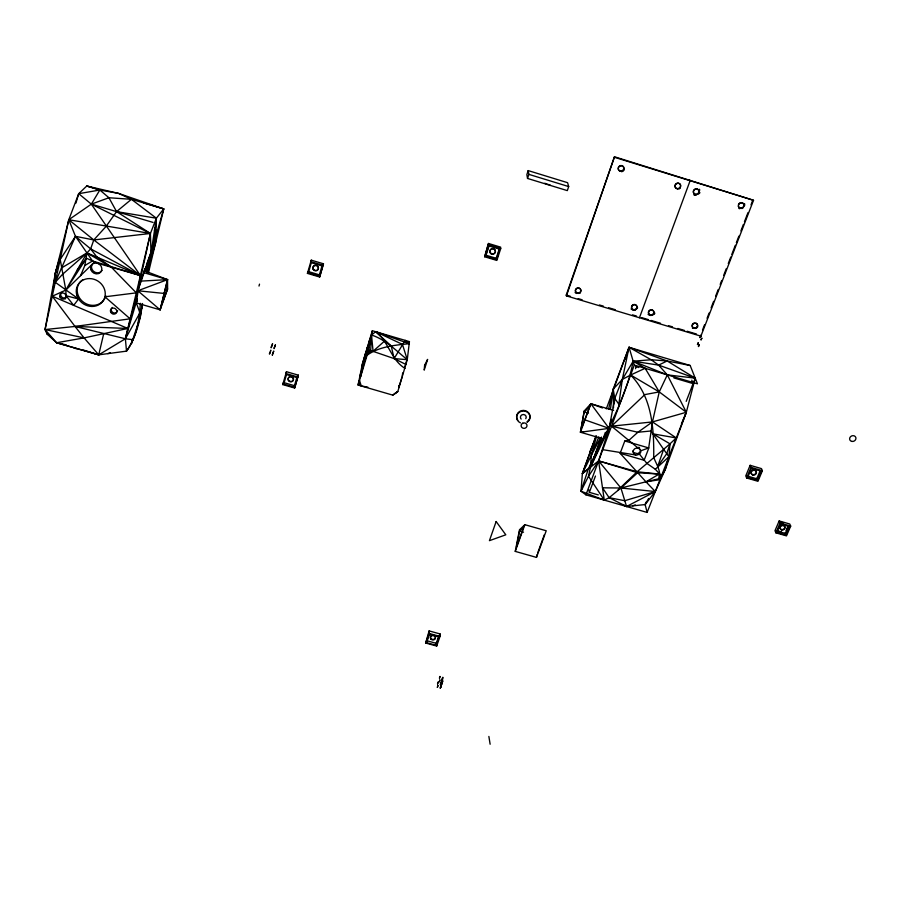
<?xml version="1.0" encoding="UTF-8"?>
<svg xmlns="http://www.w3.org/2000/svg" width="901" height="901" viewBox="0 0 901 901"><rect width="100%" height="100%" fill="white"/><g stroke="black" fill="none" stroke-linecap="round" stroke-linejoin="round"><path stroke-width="1.35" d="M151.942 249.577L163.745 208.897L131.422 199.312L108.931 197.747L91.339 204.144L68.791 219.731L55.389 273.059L55.265 282.295L78.556 298.986L73.691 305.36L66.077 295.753L65.818 290.088L60.209 259.42L75.47 236.321L68.791 219.731L78.702 193.681L86.755 186.011L118.605 193.411L163.745 208.897L148.305 273.341M75.932 203.097L78.702 193.681L91.339 204.144L140.41 275.548L136.321 302.905L160.153 309.843L167.609 288.973L167.552 279.625L143.541 272.586L145.658 271.257L151.098 255.839L150.411 233.483L156.369 218.211L163.745 208.897L143.833 202.973M440.6 687.474L442.695 680.784L442.673 681.426L442.2 682.755L442.796 677.282L440.364 684.76L440.645 683.251M440.015 636.444L440.116 633.955L429.113 630.914L425.666 643.032L436.681 646.062L440.015 636.444L428.977 633.403L429.113 630.914M426.725 640.149L426.578 642.661L436.152 645.296L436.264 642.773M436.681 646.062L436.782 643.551M57.979 264.173L55.389 273.059L45.05 329.552L47.021 334.023L56.605 342.74L98.727 354.848L126.5 351.142C136.794 337.638 139.137 319.742 140.387 303.31M367.124 355.174C379.265 346.581 394.796 345.173 409.189 343.698L375.672 331.714L371.505 335.003L370.671 351.075L367.124 355.174L368.61 349.825L394.109 358.587L406.036 364.511M98.705 189.559L86.755 186.011L99.842 190.01L108.931 197.747L116.567 211.611L150.411 233.483L125.385 338.765L126.5 351.142C135.86 337.447 140.173 320.812 142.324 304.527M608.524 409.358L613.198 389.142L629.056 347.313L667.145 360.963L695.212 378.15L686.325 412.275L647.121 512.421L585.932 494.84L581.01 491.225L582.361 473.566L595.944 435.949M660.287 478.78L659.926 474.286L655.32 469.263L668.925 456.717L669.995 443.833L676.279 437.942L652.448 421.927L611.531 426.184L638.28 448.191M590.437 465.997L591.473 455.039L596.462 436.467L590.02 451.39L591.473 455.039L582.361 473.566L588.33 468.914C604.875 433.786 625.913 399.751 633.166 361.211L651.153 359.736L667.145 360.963L690.177 365.502L697.464 383.815L634.315 365.096L629.056 347.313L690.177 365.502M80.606 275.616L84.84 265.491L86.969 252.922L90.663 248.879L93.783 239.948L106.025 226.489L116.567 211.611L131.422 199.312L156.369 218.211L155.614 242.819L146.705 272.89M92.037 264.444L65.818 290.088L52.258 296.215L127.829 328.46L84.097 337.898L45.05 329.552L75.02 326.455L125.385 338.765L137.819 290.764L150.411 233.483L68.791 219.731L45.05 329.552L56.605 342.74L98.727 354.848L125.385 338.765L139.937 312.838L142.121 307.331L142.504 303.502M614.245 403.716L614.775 398.377L613.198 389.142L622.309 379.434L633.166 361.211L658.642 365.119L695.212 378.15L692.497 386.067M54.251 283.308L54.544 280.752M54.826 278.184L55.389 273.059L59.916 257.573M375.672 331.714L391.203 345.894L394.109 358.587L407.263 359.69L409.437 341.625L372.35 330.735L362.427 363.621L358.091 385.065L392.791 395.134L397.814 391.496L407.263 359.69L402.454 344.385L375.672 331.714C388.894 341.603 390.73 359.769 405.045 368.396M144.982 268.735L143.541 272.586L151.098 255.839L151.436 253.215M151.762 250.591L152.1 247.966M402.229 376.427L402.668 372.913M398.974 385.448L398.659 387.824L401.835 377.688M392.791 395.134L397.228 391.901M142.031 304.38L140.342 316.882L131.512 343.439L132.154 340.724M53.305 288.297L53.677 285.527M54.06 282.756L55.389 273.059M610.405 409.381L613.198 389.142L613.525 407.736M148.181 271.877L150.591 256.064M154.476 230.6L154.893 227.84M155.524 223.718L156.369 218.211L116.567 211.611M143.158 273.803L137.819 290.764L160.153 309.843L167.552 279.625L145.658 271.257L147.527 263.148M640.769 450.804L648.697 447.932L652.448 421.927L659.25 391.901L645.161 368.306L630.621 375.007L659.25 391.901L686.325 412.275L652.448 421.927L637.897 432.255L628.797 440.398L624.81 440.972L620.147 453.304L645.972 481.821L659.149 478.679L659.194 474.072L637.626 472.743L620.924 488.004L609.132 497.679L604.289 500.111L581.01 491.225L588.499 476.28L598.591 460.895L609.099 428.369L614.775 398.377L622.309 379.434L630.621 375.007C652.155 396.8 654.025 428.527 653.709 457.426C656.277 464.128 661.357 471.234 659.149 478.679L659.937 479.67L645.972 481.821L620.924 488.004L602.499 487.813L609.132 497.679L626.555 506.508L645.139 504.56L655.286 491.552L665.31 469.41L686.325 412.275L667.303 374.872L658.642 365.119L651.153 359.736L629.056 347.313L606.294 408.885M605.404 432.345L603.006 438.81L580.447 432.232L584.287 410.901L590.853 403.738L613.57 410.394M584.287 410.901L580.447 432.232L583.251 432.345M536.478 557.392L546.22 530.768L524.844 524.686L519.483 529.799L515.248 551.389L536.478 557.392L536.985 554.689M358.091 385.065L368.363 351.052L372.35 330.735M519.573 531.083L516.453 546.963L523.504 527.355L519.573 531.083L523.526 532.209M361.864 369.703L360.456 376.719L365.288 358.361L359.859 376.359M65.356 298.895L66.269 294.785M406.88 359.6L407.308 357.1L406.892 357.765M83.658 350.129L98.727 354.848L103.649 333.978M151.098 255.839L153.722 244.768L156.369 218.211L151.199 252.043L137.819 290.764L164.173 293.433M137.256 298.952L125.385 338.765L133.314 339.745M160.153 309.843L167.552 279.625L164.793 279.715M623.03 504.729L626.555 506.508L655.286 491.552L645.972 481.821L659.194 474.072L637.108 471.764L598.591 460.895L604.289 500.111L588.499 476.28L590.403 467.292L609.099 428.369L611.328 419.382M269.658 353.215C268.87 356.244 270.514 350.241 269.692 353.327M270.446 351.232C269.906 353.429 271.269 348.248 270.593 350.917M259.004 286.056L259.522 284.13M406.002 362.957L406.486 361.177M667.517 461.413L665.31 469.41L661.83 475.469M273.408 351.942C272.71 354.622 274.219 349.07 273.521 351.773M275.132 345.714C274.445 348.383 275.931 342.842 275.244 345.522M307.432 273.386L311.273 260.164L323.47 263.79L319.652 277.001L307.432 273.386L307.984 271.865M319.562 274.535L319.044 276.066L308.424 272.913L311.284 262.72L321.939 265.885L322.434 264.376M282.756 384.592L286.484 371.719L298.366 375.154L294.638 388.027L282.756 384.592L283.376 382.745M294.638 385.29L294.053 387.137L283.714 384.153L286.574 374.309M319.044 276.066L322.333 264.703M271.404 346.93C270.593 349.993 272.248 343.945 271.438 347.031M319.652 277.001L323.47 263.79M294.053 387.137L297.24 376.1L296.789 377.53L286.428 374.534M361.977 365.84L365.569 353.203M274.343 347.786C273.544 350.804 275.188 344.801 274.377 347.887M294.638 388.027L298.366 375.154M145.658 271.257L149.341 258.587M440.51 687.767L440.769 686.382L440.217 688.33L442.391 682.406M404.909 366.651L405.461 364.826M408.705 343.968L409.437 341.625M625.26 359.229L629.056 347.313L622.309 379.434L618.841 404.211L614.775 398.377M488.477 243.473L484.682 256.774L496.845 260.423L500.719 248.597L500.629 247.144L488.477 243.473L484.682 256.774M486.078 253.857L488.59 246.142M485.695 256.301L489.052 245.996L499.65 249.183L496.271 259.477L485.695 256.301L485.662 254.825M499.571 248.045L496.214 258.305L485.662 255.141M496.755 258.936L498.05 255.006M528.177 170.593L526.86 174.625L527.524 178.443L567.315 190.618L568.689 186.575L567.596 182.689L528.177 170.593L528.864 174.366L527.524 178.443M581.01 491.225L588.33 468.914M603.006 438.81L590.403 467.292L601.249 438.246M442.594 677.71L440.612 686.551L442.312 681.73M669.995 443.833L666.706 453.755L657.707 466.358L663.62 449.34L669.995 443.833L652.932 433.854L650.916 430.982L637.897 432.255L611.531 426.184L644.846 394.604L659.25 391.901L667.303 374.872L695.212 378.15M283.714 384.153L284.333 382.317M286.484 371.719L285.876 373.521L297.803 376.978M425.666 643.032L428.977 633.403M429.146 633.516L426.691 640.69L436.242 643.314L438.719 636.162M426.578 642.661L429.462 634.281L439.057 636.928L436.152 645.296M154.713 233.764L156.008 230.059M439.283 636.354L440.116 633.955M566.267 295.044L614.482 156.763L753.529 200.292L700.888 336.141L566.425 295.877L566.267 295.044L570.243 296.226M566.425 295.877L614.482 156.763M161.538 305.225L167.609 288.973M515.248 551.389L524.844 524.686M308.424 272.913L308.852 271.719L319.45 274.861M311.273 260.164L310.721 261.662L322.975 265.299M368.948 342.008L371.505 335.003C385.741 339.677 395.978 350.512 407.263 359.69M581.674 427.693L590.853 403.738L602.476 407.939M537.683 552.966L544.35 534.721M137.279 300.303L136.321 302.905L139.937 312.838M639.451 317.738L690.121 180.684L689.727 180.031M596.237 436.061L582.361 473.566L598.591 460.895L637.626 472.743M592.734 460.783L601.474 437.075M146.412 264.883L153.722 244.768L153.62 242.335M585.932 494.84L634.315 365.096M598.309 494.908L589.367 492.34L595.46 476.032M635.565 368.7L636.061 366.02M702.51 330.025L704.537 324.81M707.06 318.29L709.087 313.075M711.103 307.849L713.626 301.328M715.653 296.114L718.176 289.593M720.192 284.378L721.712 280.47M723.728 275.244L726.251 268.723M728.278 263.509L730.801 256.988M731.815 254.386L735.351 245.252M736.354 242.639L738.888 236.118M740.904 230.904L743.426 224.383M744.44 221.781L747.976 212.647M751.006 204.82L752.526 200.912M686.202 401.362L693.117 383.623L691.788 380.188M598.805 436.895L591.473 455.039L600.381 437.999M592.903 461.087L597.048 451.052M750.139 465.31L745.758 475.874L746.636 477.98L757.966 481.292L762.392 470.705L761.469 468.621L750.139 465.31L751.029 467.382L746.636 477.98M647.121 512.421L645.139 504.56L646.208 501.992M760.129 470.739L756.772 478.78L746.94 475.908M757.493 480.436L761.334 471.234L751.457 468.351L747.627 477.564L757.493 480.436L756.581 478.318M681.46 423.785L686.325 412.275M131.422 199.312L118.605 193.411L99.842 190.01L91.339 204.144L150.411 233.483L93.783 239.948L75.47 236.321L55.265 282.295L62.484 274.354L86.969 252.922L140.41 275.548L93.783 239.948L68.791 219.731M779.162 520.936L774.984 530.689L775.885 532.829L786.483 535.881L790.706 526.116L789.749 523.999L779.162 520.936L780.086 523.053L775.885 532.829M776.82 532.435L780.469 523.943L789.704 526.612L786.044 535.093L776.82 532.435L776.11 530.757M786.145 530.531L788.229 525.688M788.443 526.15L785.3 533.415L777.428 531.139M394.109 358.587L405.18 340.375L409.189 343.698M52.258 296.215L75.02 326.455L130.127 318.808L104.91 296.801L136.299 292.859L111.364 267.225L86.969 252.922L65.818 290.088L86.462 258.204L97.398 263.227L140.41 275.548L90.663 248.879L75.47 236.321L92.51 260.975L140.41 275.548M645.139 504.56L648.619 498.501M77.283 269.94L86.462 258.204M589.322 406.756L584.501 412.005L588.454 413.165M617.602 490.426L637.108 471.764L663.62 449.34L652.932 433.854L676.279 437.942M368.363 351.052L373.07 351.289L384.423 341.175M394.492 393.872L397.814 391.496L396.879 392.149M655.32 469.263L646.839 463.362L639.473 454.183L636.669 455.118L602.769 449.678M61.336 268.048L86.969 252.922M84.84 265.491L92.51 260.975M658.642 365.119L667.145 360.963M632.716 505.866L635.273 504.864M137.819 290.764L167.552 279.625L140.849 281.123M107.816 353.631L110.316 352.741M98.727 354.848L84.097 337.898L56.605 342.74L66.122 344.892M78.702 193.681L99.842 190.01M609.099 428.369L580.447 432.232L590.853 403.738L609.099 428.369L584.963 419.877M127.829 328.46L75.02 326.455L84.097 337.898M598.591 460.895L620.924 488.004L655.286 491.552L624.731 500.719L609.132 497.679M361.267 385.988L359.51 380.368L358.463 383.218L361.267 385.988L367.833 387.126M66.077 295.753L78.556 298.986M779.545 521.825L783.498 522.963M780.086 523.053L790.706 526.116M284.198 382.711L294.503 385.684M778.543 531.061L781.167 531.815M624.81 440.972L648.855 447.977L644.114 460.276L620.147 453.304M751.029 467.382L762.392 470.705M91.339 204.144L153.035 222.412M636.286 366.775L638.741 367.507M673.88 377.924L693.117 383.623M578.194 298.614L582.17 299.808M599.402 304.966L603.377 306.149M608.671 307.737L615.304 309.719M632.536 314.877L636.511 316.071M641.827 317.659L648.495 319.664M651.153 320.463L660.489 323.256M668.497 325.655L672.495 326.849M677.822 328.448L684.49 330.442M687.159 331.241L696.496 334.046M488.533 244.914L500.719 248.597M528.864 174.366L568.689 186.575M614.741 157.371L753.529 200.292M667.303 374.872L633.166 361.211L645.161 368.306M73.826 347.583L76.236 348.755M47.021 334.023L49.465 335.273M109.899 266.077L96.587 256.594L90.663 248.879M668.925 456.717L663.62 449.34M700.494 335.24L700.888 336.141M785.098 532.953L786.044 535.093M626.555 506.508L620.924 488.004M588.95 489.896L589.367 492.34M488.871 736.444L490.133 744.237M371.505 335.003L373.07 351.289M141.896 304.617L142.121 307.331M496.192 257.99L496.271 259.477M166.978 283.027L167.023 289.874M659.926 474.286L659.937 479.67M639.473 454.183A3.874 3.525 -12.6 0 0 635.329 448.439L634.484 448.98A3.874 3.525 -12.6 0 0 635.689 454.96M640.397 449.408A3.863 3.525 -12.7 0 1 637.311 453.631L633.685 452.572A3.863 3.525 -12.7 0 1 632.829 450.95M638.798 447.189A3.863 3.525 -12.7 0 1 639.541 447.774M102.095 270.311A5.789 5.271 35 0 1 93.321 271.1A5.789 5.271 35 0 1 94.031 262.585M116.409 312.489A3.255 2.962 31.6 0 1 111.938 311.69A3.255 2.962 31.6 0 1 112.388 307.455M117.569 310.541A3.255 2.962 31.6 0 1 116.984 311.96M65.953 297.443A3.289 2.962 33.9 0 1 61.459 296.711A3.289 2.962 33.9 0 1 61.775 292.442M105.755 295.708A14.889 13.481 33.5 0 1 83.872 302.466A14.889 13.481 33.5 0 1 82.779 279.704M679.377 183.489A2.872 2.726 -36.1 0 1 679.737 187.69A2.872 2.726 -36.1 0 1 675.435 187.532A2.872 2.726 -36.1 0 1 676.561 183.376M677.259 183.128A2.872 2.726 -36.1 0 1 678.723 183.185M633.054 304.752A2.759 2.59 -20.7 0 1 636.962 306.926A2.759 2.59 -20.7 0 1 633.088 309.471A2.759 2.59 -20.7 0 1 632.446 305.146M580.503 292.656A3.852 3.66 -17 0 1 579.67 293.208M576.741 293.467A3.852 3.66 -17 0 1 575.097 292.453M637.604 307.714A3.852 3.627 -20.8 0 1 637.12 308.559M635.577 309.798A3.852 3.627 -20.8 0 1 632.648 309.967M631.781 309.539A3.852 3.627 -20.8 0 1 631.06 308.908M680.041 188.253A4.021 3.807 -36.2 0 1 679.163 188.838M624.1 169.996A4.009 3.852 -37.1 0 1 621.566 171.731M434.778 635.768A2.5 2.185 2.8 0 1 434.665 638.854A2.5 2.185 2.8 0 1 431.14 638.719A2.5 2.185 2.8 0 1 431.241 635.633M431.77 635.295A2.5 2.185 2.8 0 1 433.674 635.149M292.746 377.249A2.68 2.489 17.9 0 1 291.789 381.348A2.68 2.489 17.9 0 1 288.207 378.634A2.68 2.489 17.9 0 1 292.194 376.832M316.442 265.288A2.771 2.635 24.2 0 1 317.963 269.433A2.771 2.635 24.2 0 1 313.469 269.275A2.771 2.635 24.2 0 1 315.023 265.243M751.952 470.48A2.669 2.376 -18 0 1 756.164 471.516A2.669 2.376 -18 0 1 753.09 474.636A2.669 2.376 -18 0 1 751.479 470.964M653.202 310.575A2.759 2.579 -21.5 0 1 651.84 314.821A2.759 2.579 -21.5 0 1 648.427 312.016A2.759 2.579 -21.5 0 1 652.684 310.135M695.775 323.031A2.759 2.557 -23.3 0 1 696.901 327.063A2.759 2.557 -23.3 0 1 692.452 326.905A2.759 2.557 -23.3 0 1 694.378 322.975M693.297 191.44A2.872 2.714 -35.9 0 1 697.532 189.086A2.872 2.714 -35.9 0 1 697.701 193.726A2.872 2.714 -35.9 0 1 693.32 192.161M738.437 204.55A2.883 2.68 -35.5 0 1 742.908 203.164A2.883 2.68 -35.5 0 1 742.424 207.669A2.883 2.68 -35.5 0 1 738.279 205.98M699.446 189.266A4.021 3.784 -36 0 1 699.75 190.212M699.559 192.217A4.021 3.784 -36 0 1 698.376 193.918M696.518 194.853A4.021 3.784 -36 0 1 694.491 194.774M744.541 203.637A4.032 3.75 -35.5 0 1 744.575 205.619M742.773 208.097A4.032 3.75 -35.5 0 1 741.827 208.548M739.789 208.717A4.032 3.75 -35.5 0 1 738.831 208.413M697.689 326.872A3.852 3.57 -23.3 0 1 695.212 328.471M693.252 328.392A3.852 3.57 -23.3 0 1 692.373 327.998M654.554 312.748A3.852 3.604 -21.6 0 1 654.137 313.627M653.484 314.381A3.852 3.604 -21.6 0 1 652.662 314.956M651.727 315.316A3.852 3.604 -21.6 0 1 649.756 315.305M648.855 314.945A3.852 3.604 -21.6 0 1 648.089 314.359M699.818 192.645A4.032 3.795 -35.9 0 1 699.334 193.569M694.739 195.202A4.032 3.795 -35.9 0 1 693.826 194.785M654.757 313.3A3.852 3.615 -21.5 0 1 654.329 314.179M781.37 525.373A2.5 2.196 -17.1 0 1 784.827 527.243A2.5 2.196 -17.1 0 1 781.246 529.394A2.5 2.196 -17.1 0 1 780.818 525.711M549.948 184.75A3.401 0.676 18.3 0 1 544.812 183.207M520.451 422.873A6.712 6.228 -4.9 0 1 517.884 413.649A6.712 6.228 -4.9 0 1 528.132 412.782A6.712 6.228 -4.9 0 1 527.13 422.31M517.771 420.238A6.701 6.228 -4.9 0 1 519.494 411.543A6.701 6.228 -4.9 0 1 528.819 413.041A6.701 6.228 -4.9 0 1 527.085 421.736M525.756 418.661A2.894 2.692 -4.9 0 0 522.017 414.832L521.397 415.237A2.894 2.692 -4.9 0 0 521.183 419.044M698.286 342.695L697.487 344.554L698.286 342.695M700.032 337.605L700.832 335.938L700.032 337.605M437.379 687.35L437.942 685.605L437.379 687.35M439.328 681.753L439.868 680.007L439.328 681.753M368.757 347.459L365.502 358.711L368.757 347.459M698.478 346.513L699.176 344.869L698.478 346.513M701.057 339.823L701.823 338.213L701.057 339.823M424.619 365.243L424.191 370.12L427.615 359.386L424.619 365.243M438.1 682.181L437.548 683.994L438.1 682.181M439.474 678.138L440.015 676.493L439.474 678.138M272.327 355.073L272.902 353.124L272.327 355.073M271.989 345.669L272.541 343.777L271.989 345.669M367.248 347.865L362.45 365.581L369.939 340.713L367.248 347.865M496.147 521.533L489.423 540.668L505.799 534.811L496.147 521.533M522.715 423.222L522.084 423.628A2.94 2.726 -4.8 0 0 523.886 428.358L524.652 428.302A2.94 2.726 -4.8 0 0 526.815 424.698A2.94 2.726 -4.8 0 0 522.715 423.222M851.907 441.422A3.232 2.849 -23.3 0 0 855.86 437.604A3.232 2.849 -23.3 0 0 850.578 436.658A3.232 2.849 -23.3 0 0 851.907 441.422M90.855 269.647A5.811 5.282 35 0 0 100.405 272.44A5.811 5.282 35 0 0 97.409 263.227A5.811 5.282 35 0 0 90.855 269.647M110.677 312.106A3.266 2.962 31.6 0 0 116.173 313.086A3.266 2.962 31.6 0 0 113.898 308.097A3.266 2.962 31.6 0 0 110.677 312.106M60.052 297.105A3.3 2.962 33.9 0 0 65.582 298.006A3.3 2.962 33.9 0 0 63.16 293.005A3.3 2.962 33.9 0 0 60.052 297.105M76.923 295.494A14.923 13.504 33.4 0 0 101.441 302.86A14.923 13.504 33.4 0 0 93.907 279.242A14.923 13.504 33.4 0 0 76.923 295.494M577.282 293.287A2.748 2.624 -17 0 0 580.852 290.201A2.748 2.624 -17 0 0 576.358 288.849A2.748 2.624 -17 0 0 577.282 293.287M620.89 171.348A2.872 2.759 -37 0 0 623.661 167.248A2.872 2.759 -37 0 0 618.773 167.057A2.872 2.759 -37 0 0 620.89 171.348M677.62 188.85A2.883 2.726 -36.1 0 0 680.446 184.773A2.883 2.726 -36.1 0 0 675.57 184.592A2.883 2.726 -36.1 0 0 677.62 188.85M633.414 309.865A2.759 2.59 -20.7 0 0 637.018 306.79A2.759 2.59 -20.7 0 0 632.558 305.45A2.759 2.59 -20.7 0 0 633.414 309.865M577.214 292.983A2.748 2.624 -17 0 0 580.785 289.897A2.748 2.624 -17 0 0 576.291 288.545A2.748 2.624 -17 0 0 577.214 292.983M620.789 171.111A2.872 2.759 -37 0 0 623.56 167.012A2.872 2.759 -37 0 0 618.683 166.831A2.872 2.759 -37 0 0 620.789 171.111M431.106 639.26A2.5 2.185 2.8 0 0 435.318 638.437A2.5 2.185 2.8 0 0 432.356 635.644A2.5 2.185 2.8 0 0 431.106 639.26M491.135 253.496A2.771 2.68 -6.9 0 0 495.392 251.323A2.771 2.68 -6.9 0 0 491.349 248.845A2.771 2.68 -6.9 0 0 491.135 253.496M491.146 253.812A2.771 2.692 -6.9 0 0 495.404 251.638A2.771 2.692 -6.9 0 0 491.372 249.16A2.771 2.692 -6.9 0 0 491.146 253.812M288.433 380.515A2.692 2.489 17.9 0 0 293.05 380.695A2.692 2.489 17.9 0 0 290.73 376.843A2.692 2.489 17.9 0 0 288.433 380.515M313.221 269.399A2.771 2.635 24.2 0 0 317.985 269.579A2.771 2.635 24.2 0 0 315.62 265.502A2.771 2.635 24.2 0 0 313.221 269.399M752.842 474.996A2.669 2.376 -18 0 0 756.412 472.18A2.669 2.376 -18 0 0 752.144 470.93A2.669 2.376 -18 0 0 752.842 474.996M650.308 315.147A2.759 2.579 -21.5 0 0 653.923 312.084A2.759 2.579 -21.5 0 0 649.475 310.744A2.759 2.579 -21.5 0 0 650.308 315.147M694.018 328.291A2.759 2.557 -23.2 0 0 697.656 325.25A2.759 2.557 -23.2 0 0 693.229 323.921A2.759 2.557 -23.2 0 0 694.018 328.291M695.977 194.56A2.883 2.714 -35.9 0 0 698.816 190.494A2.883 2.714 -35.9 0 0 693.95 190.314A2.883 2.714 -35.9 0 0 695.977 194.56M740.937 208.368A2.883 2.68 -35.5 0 0 743.809 204.336A2.883 2.68 -35.5 0 0 738.955 204.155A2.883 2.68 -35.5 0 0 740.937 208.368M781.64 529.923A2.5 2.196 -17.1 0 0 785.008 527.322A2.5 2.196 -17.1 0 0 781.021 526.161A2.5 2.196 -17.1 0 0 781.64 529.923"/></g></svg>
